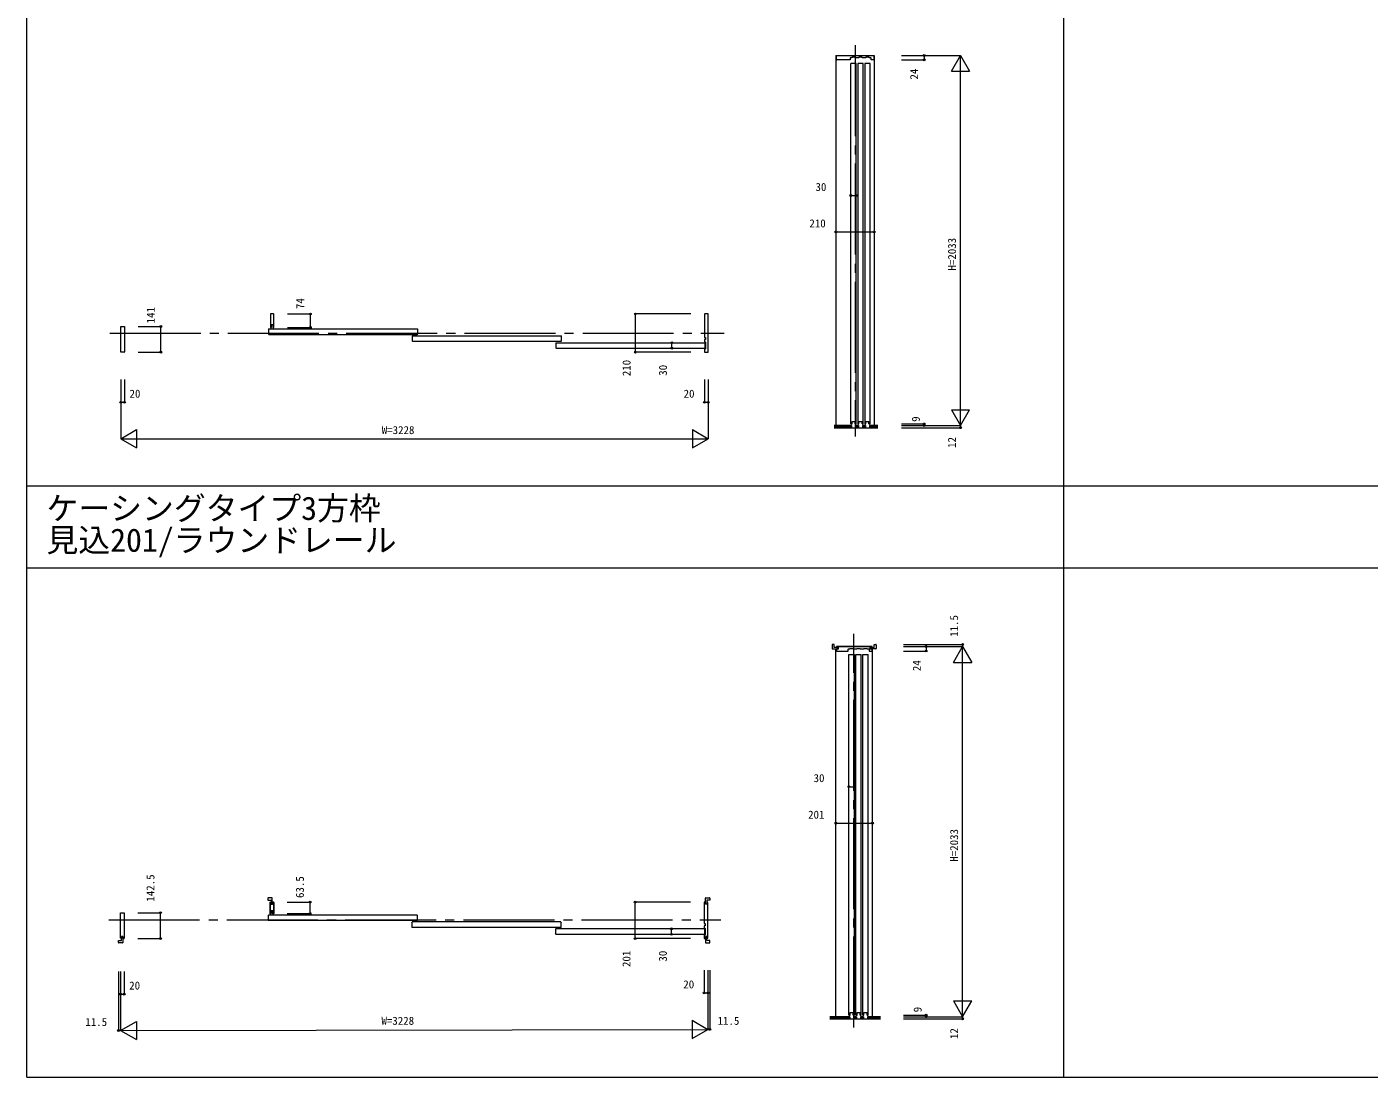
# Model space of a CAD drawing. Units: millimetres, scale not verified. Extents: x -14341 to 14341, y -10000 to 10000.
# Drawn here: x -14341 to -6962, y -10000 to -4230 of the extents above; entities that cross this region are included whole.
import ezdxf
from ezdxf.enums import TextEntityAlignment as Align

# ---------------------------------------------------------------- set-up
doc = ezdxf.new("R2010")
doc.units = ezdxf.units.MM
doc.header["$LTSCALE"] = 50
doc.linetypes.add('USER1', pattern=[13, 10, -1, 1, -1])
doc.layers.add('0-0_0', color=7, linetype='Continuous')
for name, color, linetype, lineweight in [('0-1_YKK_F1', 7, 'Continuous', 18), ('0-3_YKK_N1', 2, 'Continuous', 18), ('0-4_YKK_B1', 4, 'Continuous', 18), ('0-5_YKK_Z1', 7, 'Continuous', 18)]:
    doc.layers.add(name, color=color, linetype=linetype, lineweight=lineweight)
doc.styles.add('ＭＳ ゴシック', font='')
doc.styles.get('ＭＳ ゴシック').set_extended_font_data('MS Gothic')

msp = doc.modelspace()

# ---------------------------------------------------------------- linework, layer by layer
at = {"layer": '0-0_0'}
for points in [[(-12997.66, -9101.59), (-13003.66, -9101.59), (-13003.66, -9040.59), (-12999.36, -9040.59), (-12998.36, -9041.59), (-12998.36, -9050.09), (-12990.66, -9050.09), (-12990.66, -9038.09), (-12985.66, -9038.09)], [(-12983.66, -9040.09), (-12983.66, -9101.59), (-12989.66, -9101.59), (-12989.66, -9085.59), (-12997.66, -9085.59), (-12997.66, -9101.59)]]:
    msp.add_lwpolyline(points, dxfattribs=at)
msp.add_arc((-12985.66, -9040.09), 2, 0, 90, dxfattribs=at)
at = {"layer": '0-1_YKK_F1'}
for p, q in [((-14340.51, -10000), (-14340.51, 10000)), ((-8640.51, -10000), (-8640.51, 9500)), ((-14340.51, -6752.5), (8459.49, -6752.5)), ((-14340.51, -7202.5), (8459.49, -7202.5)), ((-14340.51, -10000), (14340.51, -10000))]:
    msp.add_line(p, q, dxfattribs=at)
at = {"layer": '0-3_YKK_N1'}
for p, q in [((-9532.66, -4387.5), (-9207.66, -4387.5)), ((-9532.66, -4411.5), (-9407.66, -4411.5)), ((-9407.66, -4387.5), (-9407.66, -4411.5)), ((-9257.66, -4474.1), (-9207.66, -4387.5)), ((-9207.66, -6420.5), (-9207.66, -4387.5)), ((-9207.66, -4387.5), (-9157.66, -4474.1)), ((-9257.66, -4474.1), (-9157.66, -4474.1)), ((-9810.66, -5156.88), (-9780.66, -5156.88)), ((-9892.66, -5356.88), (-9682.66, -5356.88)), ((-12906.94, -5807.5), (-12781.94, -5807.5)), ((-12781.94, -5881.5), (-12781.94, -5807.5)), ((-10995.44, -6017.5), (-10995.44, -5807.5)), ((-10690.44, -5807.5), (-10995.44, -5807.5)), ((-13728.44, -5876.5), (-13603.44, -5876.5)), ((-13603.44, -6017.5), (-13603.44, -5876.5)), ((-12906.94, -5881.5), (-12781.94, -5881.5)), ((-10795.44, -5995.5), (-10795.44, -5965.5)), ((-13728.44, -6017.5), (-13603.44, -6017.5)), ((-10690.44, -6017.5), (-10995.44, -6017.5)), ((-13823.44, -6167.5), (-13823.44, -6492.5)), ((-13803.44, -6167.5), (-13803.44, -6292.5)), ((-10595.44, -6167.5), (-10595.44, -6492.5)), ((-13823.44, -6292.5), (-13803.44, -6292.5)), ((-9257.66, -6333.9), (-9157.66, -6333.9)), ((-9257.66, -6333.9), (-9207.66, -6420.5)), ((-9207.66, -6420.5), (-9157.66, -6333.9)), ((-13823.44, -6492.5), (-13736.84, -6442.5)), ((-13823.44, -6492.5), (-10595.44, -6492.5)), ((-13823.44, -6492.5), (-13736.84, -6542.5)), ((-13736.84, -6442.5), (-13736.84, -6542.5)), ((-10682.04, -6442.5), (-10682.04, -6542.5)), ((-10682.04, -6442.5), (-10595.44, -6492.5)), ((-10682.04, -6542.5), (-10595.44, -6492.5)), ((-9532.66, -6420.5), (-9207.66, -6420.5)), ((-9532.66, -6432.5), (-9207.66, -6432.5)), ((-9207.66, -6420.5), (-9207.66, -6432.5)), ((-9521.16, -7623.5), (-9196.16, -7623.5)), ((-9521.16, -7635), (-9196.16, -7635)), ((-9521.16, -7659), (-9396.16, -7659)), ((-9396.16, -7635), (-9396.16, -7659)), ((-9246.16, -7721.6), (-9196.16, -7635)), ((-9196.16, -7635), (-9196.16, -7623.5)), ((-9196.16, -9668), (-9196.16, -7635)), ((-9196.16, -7635), (-9146.16, -7721.6)), ((-9246.16, -7721.6), (-9146.16, -7721.6)), ((-9821.16, -8404.38), (-9791.16, -8404.38)), ((-9892.66, -8604.38), (-9691.66, -8604.38)), ((-12908.66, -9038.09), (-12783.66, -9038.09)), ((-12783.66, -9101.59), (-12783.66, -9038.09)), ((-10997.16, -9239.09), (-10997.16, -9038.09)), ((-10692.16, -9038.09), (-10997.16, -9038.09)), ((-13730.16, -9096.59), (-13605.16, -9096.59)), ((-13605.16, -9239.09), (-13605.16, -9096.59)), ((-12908.66, -9101.59), (-12783.66, -9101.59)), ((-10797.16, -9215.59), (-10797.16, -9185.59)), ((-13730.16, -9239.09), (-13605.16, -9239.09)), ((-10692.16, -9239.09), (-10997.16, -9239.09)), ((-13836.56, -9419.04), (-13836.56, -9744.04)), ((-13825.06, -9419.04), (-13825.06, -9744.04)), ((-13805.06, -9419.04), (-13805.06, -9544.04)), ((-10597.16, -9412.59), (-10597.16, -9737.59)), ((-10585.66, -9412.59), (-10585.66, -9737.59)), ((-13825.06, -9544.04), (-13805.06, -9544.04)), ((-9246.16, -9581.4), (-9146.16, -9581.4)), ((-9246.16, -9581.4), (-9196.16, -9668)), ((-9196.16, -9668), (-9146.16, -9581.4)), ((-9521.16, -9659), (-9396.16, -9659)), ((-9396.16, -9659), (-9396.16, -9668)), ((-13825.06, -9744.04), (-13738.45, -9694.04)), ((-13825.06, -9744.04), (-10597.16, -9737.59)), ((-13738.45, -9694.04), (-13738.45, -9794.04)), ((-10683.77, -9687.59), (-10683.77, -9787.59)), ((-10683.77, -9687.59), (-10597.16, -9737.59)), ((-10683.77, -9787.59), (-10597.16, -9737.59)), ((-10597.16, -9737.59), (-10585.66, -9737.59)), ((-9521.16, -9668), (-9196.16, -9668)), ((-9521.16, -9680), (-9196.16, -9680)), ((-9196.16, -9668), (-9196.16, -9680)), ((-13825.06, -9744.04), (-13836.56, -9744.04)), ((-13825.06, -9744.04), (-13738.45, -9794.04))]:
    msp.add_line(p, q, dxfattribs=at)
for points in [[(-10615.44, -6167.5), (-10615.44, -6292.5), (-10595.44, -6292.5)], [(-9532.66, -6411.5), (-9407.66, -6411.5), (-9407.66, -6420.5)], [(-10617.16, -9412.59), (-10617.16, -9537.59), (-10597.16, -9537.59)]]:
    msp.add_lwpolyline(points, dxfattribs=at)
for centre in [(-9407.66, -4387.5), (-9407.66, -4411.5), (-9810.66, -5156.88), (-9780.66, -5156.88), (-9892.66, -5356.88), (-9682.66, -5356.88), (-12781.94, -5807.5), (-10995.44, -5807.5), (-13603.44, -5876.5), (-12781.94, -5881.5), (-10795.44, -5965.5), (-13603.44, -6017.5), (-10995.44, -6017.5), (-10795.44, -5995.5), (-13823.44, -6292.5), (-13803.44, -6292.5), (-10615.44, -6292.5), (-10595.44, -6292.5), (-9407.66, -6411.5), (-9407.66, -6420.5), (-9207.66, -6432.5), (-9396.16, -7635), (-9396.16, -7659), (-9196.16, -7623.5), (-9821.16, -8404.38), (-9791.16, -8404.38), (-9892.66, -8604.38), (-9691.66, -8604.38), (-12783.66, -9038.09), (-10997.16, -9038.09), (-13605.16, -9096.59), (-12783.66, -9101.59), (-10797.16, -9185.59), (-10797.16, -9215.59), (-13605.16, -9239.09), (-10997.16, -9239.09), (-13825.06, -9544.04), (-13805.06, -9544.04), (-10617.16, -9537.59), (-10597.16, -9537.59), (-9396.16, -9659), (-9396.16, -9668), (-13836.56, -9744.04), (-10585.66, -9737.59), (-9196.16, -9680)]:
    msp.add_circle(centre, 5, dxfattribs=at)
at = {"layer": '0-4_YKK_B1'}
for p, q in [((-9892.66, -4387.5), (-9682.66, -4387.5)), ((-9892.66, -4387.5), (-9892.66, -6420.5)), ((-9682.66, -4387.5), (-9682.66, -6420.5)), ((-9780.66, -4431.5), (-9810.66, -4431.5)), ((-9810.66, -6411.5), (-9810.66, -4431.5)), ((-9780.66, -6411.5), (-9780.66, -4431.5)), ((-9742.66, -4431.5), (-9772.66, -4431.5)), ((-9772.66, -4431.5), (-9772.66, -6411.5)), ((-9742.66, -6411.5), (-9742.66, -4431.5)), ((-9704.66, -4431.5), (-9734.66, -4431.5)), ((-9734.66, -4431.5), (-9734.66, -6411.5)), ((-9704.66, -6411.5), (-9704.66, -4431.5)), ((-13011.94, -5891.5), (-13009.94, -5889.5)), ((-13011.94, -5891.5), (-13011.94, -5917.5)), ((-13009.94, -5889.5), (-12193.94, -5889.5)), ((-13002.14, -5832.3), (-13001.94, -5832.3)), ((-12193.94, -5889.5), (-12191.94, -5891.5)), ((-12191.94, -5917.5), (-12191.94, -5891.5)), ((-13009.94, -5919.5), (-13011.94, -5917.5)), ((-13009.94, -5919.5), (-12193.94, -5919.5)), ((-12221.94, -5929.5), (-12219.94, -5927.5)), ((-12221.94, -5929.5), (-12221.94, -5955.5)), ((-12219.94, -5957.5), (-12221.94, -5955.5)), ((-12219.94, -5927.5), (-11403.94, -5927.5)), ((-12219.94, -5957.5), (-11403.94, -5957.5)), ((-12193.94, -5919.5), (-12191.94, -5917.5)), ((-11431.94, -5967.5), (-11429.94, -5965.5)), ((-11431.94, -5967.5), (-11431.94, -5993.5)), ((-11429.94, -5965.5), (-10613.94, -5965.5)), ((-11403.94, -5927.5), (-11401.94, -5929.5)), ((-11403.94, -5957.5), (-11401.94, -5955.5)), ((-11401.94, -5955.5), (-11401.94, -5929.5)), ((-10614.44, -5960.5), (-10612.44, -5960.5)), ((-10613.94, -5965.5), (-10611.94, -5967.5)), ((-10611.94, -5993.5), (-10611.94, -5967.5)), ((-10610.44, -5962.5), (-10610.44, -5998.5)), ((-11429.94, -5995.5), (-11431.94, -5993.5)), ((-11429.94, -5995.5), (-10613.94, -5995.5)), ((-10615.44, -6001.5), (-10615.44, -6015.5)), ((-10612.44, -6000.5), (-10614.44, -6000.5)), ((-10613.94, -5995.5), (-10611.94, -5993.5)), ((-9810.66, -6411.5), (-9804.16, -6411.5)), ((-9804.16, -6411.5), (-9804.16, -6397.5)), ((-9804.16, -6397.5), (-9787.16, -6397.5)), ((-9787.16, -6411.5), (-9787.16, -6397.5)), ((-9787.16, -6411.5), (-9780.66, -6411.5)), ((-9772.66, -6411.5), (-9766.16, -6411.5)), ((-9766.16, -6411.5), (-9766.16, -6397.5)), ((-9766.16, -6397.5), (-9749.16, -6397.5)), ((-9749.16, -6411.5), (-9749.16, -6397.5)), ((-9749.16, -6411.5), (-9742.66, -6411.5)), ((-9734.66, -6411.5), (-9728.16, -6411.5)), ((-9728.16, -6411.5), (-9728.16, -6397.5)), ((-9728.16, -6397.5), (-9711.16, -6397.5)), ((-9711.16, -6411.5), (-9711.16, -6397.5)), ((-9711.16, -6411.5), (-9704.66, -6411.5)), ((-9913.16, -7625.5), (-9913.16, -7645.5)), ((-9892.66, -9668), (-9892.66, -7647.5)), ((-9889.66, -7635), (-9694.66, -7635)), ((-9691.66, -9668), (-9691.66, -7647.5)), ((-9671.16, -7625.5), (-9671.16, -7645.5)), ((-9821.16, -7679), (-9791.16, -7679)), ((-9821.16, -9659), (-9821.16, -7679)), ((-9791.16, -9659), (-9791.16, -7679)), ((-9783.16, -7679), (-9753.16, -7679)), ((-9783.16, -9659), (-9783.16, -7679)), ((-9753.16, -9659), (-9753.16, -7679)), ((-9745.16, -7679), (-9715.16, -7679)), ((-9745.16, -9659), (-9745.16, -7679)), ((-9715.16, -9659), (-9715.16, -7679)), ((-12993.16, -9014.59), (-13013.16, -9014.59)), ((-10607.66, -9014.59), (-10587.66, -9014.59)), ((-13013.66, -9111.59), (-13011.66, -9109.59)), ((-13013.66, -9111.59), (-13013.66, -9137.59)), ((-13011.66, -9139.59), (-13013.66, -9137.59)), ((-12195.66, -9109.59), (-13011.66, -9109.59)), ((-12195.66, -9139.59), (-13011.66, -9139.59)), ((-12223.66, -9149.59), (-12221.66, -9147.59)), ((-12223.66, -9149.59), (-12223.66, -9175.59)), ((-11405.66, -9147.59), (-12221.66, -9147.59)), ((-12195.66, -9109.59), (-12193.66, -9111.59)), ((-12195.66, -9139.59), (-12193.66, -9137.59)), ((-12193.66, -9137.59), (-12193.66, -9111.59)), ((-11405.66, -9147.59), (-11403.66, -9149.59)), ((-11403.66, -9175.59), (-11403.66, -9149.59)), ((-12221.66, -9177.59), (-12223.66, -9175.59)), ((-11405.66, -9177.59), (-12221.66, -9177.59)), ((-11433.66, -9187.59), (-11431.66, -9185.59)), ((-11433.66, -9187.59), (-11433.66, -9213.59)), ((-11431.66, -9215.59), (-11433.66, -9213.59)), ((-10615.67, -9185.59), (-11431.66, -9185.59)), ((-10615.67, -9215.59), (-11431.66, -9215.59)), ((-11405.66, -9177.59), (-11403.66, -9175.59)), ((-10617.16, -9169.09), (-10617.16, -9179.59)), ((-10617.16, -9221.59), (-10617.16, -9237.09)), ((-10616.16, -9180.59), (-10614.16, -9180.59)), ((-10614.16, -9220.59), (-10616.16, -9220.59)), ((-10615.67, -9185.59), (-10613.67, -9187.59)), ((-10615.67, -9215.59), (-10613.67, -9213.59)), ((-10613.67, -9213.59), (-10613.67, -9187.59)), ((-10612.16, -9182.59), (-10612.16, -9218.59)), ((-13814.66, -9262.59), (-13834.66, -9262.59)), ((-10607.66, -9262.59), (-10587.66, -9262.59)), ((-9821.16, -9659), (-9814.66, -9659)), ((-9814.66, -9659), (-9814.66, -9645)), ((-9814.66, -9645), (-9797.66, -9645)), ((-9797.66, -9659), (-9797.66, -9645)), ((-9797.66, -9659), (-9791.16, -9659)), ((-9783.16, -9659), (-9776.66, -9659)), ((-9776.66, -9659), (-9776.66, -9645)), ((-9776.66, -9645), (-9759.66, -9645)), ((-9759.66, -9659), (-9759.66, -9645)), ((-9759.66, -9659), (-9753.16, -9659)), ((-9745.16, -9659), (-9738.66, -9659)), ((-9738.66, -9659), (-9738.66, -9645)), ((-9738.66, -9645), (-9721.66, -9645)), ((-9721.66, -9659), (-9721.66, -9645)), ((-9721.66, -9659), (-9715.16, -9659))]:
    msp.add_line(p, q, dxfattribs=at)
for points in [[(-9890.16, -4409.5), (-9890.16, -4387.5), (-9685.16, -4387.5), (-9685.16, -4409.5)], [(-9815.36, -4402.3), (-9815.36, -4411), (-9815.86, -4411.5), (-9888.16, -4411.5)], [(-9729.16, -4400.3), (-9748.16, -4400.3), (-9748.16, -4397.5), (-9767.16, -4397.5), (-9767.16, -4400.3), (-9786.16, -4400.3), (-9786.16, -4397.5), (-9805.16, -4397.5), (-9805.16, -4400.3), (-9813.36, -4400.3)], [(-9701.96, -4400.3), (-9710.16, -4400.3), (-9710.16, -4397.5), (-9729.16, -4397.5), (-9729.16, -4400.3)], [(-9687.16, -4411.5), (-9699.46, -4411.5), (-9699.96, -4411), (-9699.96, -4402.3)], [(-12983.94, -5807.5), (-13001.94, -5807.5), (-13001.94, -5881.5), (-12995.94, -5881.5), (-12995.94, -5865.5)], [(-12995.94, -5865.5), (-12987.94, -5865.5), (-12987.94, -5881.5), (-12981.94, -5881.5), (-12981.94, -5809.5)], [(-10615.44, -5809.5), (-10615.44, -5936), (-10614.94, -5936.5), (-10610.44, -5936.5), (-10610.44, -5937.5), (-10610.44, -5947.5), (-10610.44, -5948.5), (-10614.94, -5948.5)], [(-10613.44, -6017.5), (-10595.44, -6017.5), (-10595.44, -5992.5), (-10595.44, -5832.5), (-10595.44, -5807.5), (-10613.44, -5807.5)], [(-13805.44, -6017.5), (-13823.44, -6017.5), (-13823.44, -5962.5), (-13823.44, -5876.5), (-13810.44, -5876.5)], [(-13810.44, -5876.5), (-13803.44, -5876.5), (-13803.44, -6015.5)], [(-10614.94, -5948.5), (-10615.44, -5949), (-10615.44, -5959.5)], [(-9902.16, -7640.5), (-9902.16, -7623.5), (-9911.16, -7623.5)], [(-9911.16, -7647.5), (-9881.16, -7647.5), (-9881.16, -7640.5), (-9902.16, -7640.5)], [(-9694.16, -7657), (-9694.16, -7648), (-9701.16, -7648), (-9703.66, -7648), (-9703.66, -7640.3), (-9695.16, -7640.3), (-9694.16, -7639.3), (-9694.16, -7635), (-9890.16, -7635), (-9890.16, -7639.3), (-9889.16, -7640.3), (-9880.66, -7640.3), (-9880.66, -7648), (-9883.16, -7648), (-9890.16, -7648), (-9890.16, -7657)], [(-9888.16, -7659), (-9826.36, -7659), (-9825.86, -7658.5), (-9825.86, -7649.8)], [(-9823.86, -7647.8), (-9815.66, -7647.8), (-9815.66, -7645), (-9796.66, -7645), (-9796.66, -7647.8), (-9777.66, -7647.8), (-9777.66, -7645), (-9758.66, -7645), (-9758.66, -7647.8), (-9739.66, -7647.8), (-9739.66, -7645), (-9720.66, -7645), (-9720.66, -7647.8), (-9712.46, -7647.8)], [(-9710.46, -7649.8), (-9710.46, -7658.5), (-9709.96, -7659), (-9696.16, -7659)], [(-9673.16, -7647.5), (-9703.16, -7647.5), (-9703.16, -7640.5), (-9682.16, -7640.5)], [(-9682.16, -7640.5), (-9682.16, -7623.5), (-9673.16, -7623.5)], [(-13015.16, -9016.59), (-13015.16, -9028.59), (-12998.16, -9028.59), (-12998.16, -9049.59)], [(-12998.16, -9049.59), (-12991.16, -9049.59), (-12991.16, -9016.59)], [(-10617.16, -9040.09), (-10617.16, -9156.09), (-10616.66, -9156.59), (-10612.16, -9156.59), (-10612.16, -9157.59), (-10612.16, -9167.59), (-10612.16, -9168.59), (-10616.66, -9168.59), (-10617.16, -9169.09)], [(-10615.16, -9239.09), (-10610.16, -9239.09), (-10610.16, -9232.09), (-10610.16, -9227.09), (-10602.46, -9227.09), (-10602.46, -9235.59), (-10601.46, -9236.59), (-10597.16, -9236.59), (-10597.16, -9040.59), (-10601.46, -9040.59), (-10602.46, -9041.59), (-10602.46, -9050.09), (-10610.16, -9050.09), (-10610.16, -9045.09), (-10610.16, -9038.09), (-10615.16, -9038.09)], [(-10602.66, -9049.59), (-10609.66, -9049.59), (-10609.66, -9016.59)], [(-10585.66, -9016.59), (-10585.66, -9028.59), (-10602.66, -9028.59), (-10602.66, -9049.59)], [(-13807.16, -9239.09), (-13812.16, -9239.09), (-13812.16, -9232.09), (-13812.16, -9227.09), (-13819.86, -9227.09), (-13819.86, -9235.59), (-13820.86, -9236.59), (-13825.16, -9236.59), (-13825.16, -9096.59), (-13812.16, -9096.59), (-13805.16, -9096.59), (-13805.16, -9237.09)], [(-13836.66, -9260.59), (-13836.66, -9248.59), (-13819.66, -9248.59), (-13819.66, -9227.59)], [(-13819.66, -9227.59), (-13812.66, -9227.59), (-13812.66, -9260.59)], [(-10602.66, -9227.59), (-10609.66, -9227.59), (-10609.66, -9260.59)], [(-10585.66, -9260.59), (-10585.66, -9248.59), (-10602.66, -9248.59), (-10602.66, -9227.59)]]:
    msp.add_lwpolyline(points, dxfattribs=at)
for centre, radius, start, end in [((-9888.16, -4409.5), 2, 180, 270), ((-9813.36, -4402.3), 2, 90, 180), ((-9701.96, -4402.3), 2, 0, 90), ((-9687.16, -4409.5), 2, 270, 0), ((-12983.94, -5809.5), 2, 0, 90), ((-10613.44, -5809.5), 2, 90, 180), ((-10614.44, -5959.5), 1, 180, 270), ((-10612.44, -5962.5), 2, 0, 90), ((-13805.44, -6015.5), 2, 270, 0), ((-10614.44, -6001.5), 1, 90, 180), ((-10613.44, -6015.5), 2, 180, 270), ((-10612.44, -5998.5), 2, 270, 0), ((-9911.16, -7625.5), 2, 90, 180), ((-9911.16, -7645.5), 2, 180, 270), ((-9888.16, -7657), 2, 180, 270), ((-9823.86, -7649.8), 2, 90, 180), ((-9712.46, -7649.8), 2, 0, 90), ((-9696.16, -7657), 2, 270, 0), ((-9673.16, -7625.5), 2, 360, 90), ((-9673.16, -7645.5), 2, 270, 360), ((-13013.16, -9016.59), 2, 90, 180), ((-12993.16, -9016.59), 2, 0, 90), ((-10615.16, -9040.09), 2, 90, 180), ((-10607.66, -9016.59), 2, 90, 180), ((-10587.66, -9016.59), 2, 0, 90), ((-10616.16, -9179.59), 1, 180, 270), ((-10616.16, -9221.59), 1, 90, 180), ((-10614.16, -9182.59), 2, 0, 90), ((-10614.16, -9218.59), 2, 270, 0), ((-13834.66, -9260.59), 2, 180, 270), ((-13814.66, -9260.59), 2, 270, 0), ((-13807.16, -9237.09), 2, 270, 0), ((-10615.16, -9237.09), 2, 180, 270), ((-10607.66, -9260.59), 2, 180, 270), ((-10587.66, -9260.59), 2, 270, 0)]:
    msp.add_arc(centre, radius, start, end, dxfattribs=at)
at = {"layer": '0-5_YKK_Z1', "linetype": 'USER1'}
for p, q in [((-9787.66, -4331.51), (-9787.66, -6480.54)), ((-13884.93, -5912.5), (-10507.54, -5912.5)), ((-9794.66, -9728.07), (-9794.66, -7564.57)), ((-13890.61, -9136.09), (-10525.52, -9136.09))]:
    msp.add_line(p, q, dxfattribs=at)
at = {"layer": '0-5_YKK_Z1'}
for p, q in [((-9806.66, -6420.5), (-9902.66, -6420.5)), ((-9806.66, -6423.5), (-9902.66, -6423.5)), ((-9806.66, -6426.5), (-9902.66, -6426.5)), ((-9806.66, -6429.5), (-9902.66, -6429.5)), ((-9902.66, -6432.5), (-9662.66, -6432.5)), ((-9806.66, -6420.5), (-9806.66, -6432.5)), ((-9768.66, -6420.5), (-9784.66, -6420.5)), ((-9784.66, -6420.5), (-9784.66, -6432.5)), ((-9768.66, -6423.5), (-9784.66, -6423.5)), ((-9768.66, -6426.5), (-9784.66, -6426.5)), ((-9768.66, -6429.5), (-9784.66, -6429.5)), ((-9768.66, -6420.5), (-9768.66, -6432.5)), ((-9730.66, -6420.5), (-9746.66, -6420.5)), ((-9746.66, -6420.5), (-9746.66, -6432.5)), ((-9730.66, -6423.5), (-9746.66, -6423.5)), ((-9730.66, -6426.5), (-9746.66, -6426.5)), ((-9730.66, -6429.5), (-9746.66, -6429.5)), ((-9730.66, -6420.5), (-9730.66, -6432.5)), ((-9662.66, -6420.5), (-9708.66, -6420.5)), ((-9708.66, -6420.5), (-9708.66, -6432.5)), ((-9662.66, -6423.5), (-9708.66, -6423.5)), ((-9662.66, -6426.5), (-9708.66, -6426.5)), ((-9662.66, -6429.5), (-9708.66, -6429.5)), ((-9817.16, -9668), (-9926.16, -9668)), ((-9817.16, -9671), (-9926.16, -9671)), ((-9817.16, -9674), (-9926.16, -9674)), ((-9817.16, -9677), (-9926.16, -9677)), ((-9926.16, -9680), (-9648.16, -9680)), ((-9817.16, -9668), (-9817.16, -9680)), ((-9779.16, -9668), (-9795.16, -9668)), ((-9795.16, -9668), (-9795.16, -9680)), ((-9779.16, -9671), (-9795.16, -9671)), ((-9779.16, -9674), (-9795.16, -9674)), ((-9779.16, -9677), (-9795.16, -9677)), ((-9779.16, -9668), (-9779.16, -9680)), ((-9741.16, -9668), (-9757.16, -9668)), ((-9757.16, -9668), (-9757.16, -9680)), ((-9741.16, -9671), (-9757.16, -9671)), ((-9741.16, -9674), (-9757.16, -9674)), ((-9741.16, -9677), (-9757.16, -9677)), ((-9741.16, -9668), (-9741.16, -9680)), ((-9648.16, -9668), (-9719.16, -9668)), ((-9719.16, -9668), (-9719.16, -9680)), ((-9648.16, -9671), (-9719.16, -9671)), ((-9648.16, -9674), (-9719.16, -9674)), ((-9648.16, -9677), (-9719.16, -9677))]:
    msp.add_line(p, q, dxfattribs=at)

# ---------------------------------------------------------------- texts
at = {"layer": '0-0_0', "style": 'ＭＳ ゴシック'}
for s, p in [('ケーシングタイプ3方枠', (-14232.51, -6977.5)), ('見込201/ラウンドレール', (-14232.51, -7152.5))]:
    msp.add_text(s, height=128.3, dxfattribs=at).set_placement(p, align=Align.BOTTOM_LEFT)
at = {"layer": '0-3_YKK_N1', "color": 7, "style": 'ＭＳ ゴシック'}
for s, p in [('24', (-9427.89, -4519.66)), ('H=2033', (-9219.66, -5569)), ('74', (-12802.7, -5780.44)), ('141', (-13624.2, -5859.44)), ('210', (-11008.63, -6149.45)), ('30', (-10808.61, -6146.81)), ('9', (-9418.42, -6399.99)), ('12', (-9219.66, -6543.16)), ('11.5', (-9208.16, -7581.16)), ('24', (-9413.04, -7769.53)), ('H=2033', (-9208.16, -8816.5)), ('142.5', (-13625.92, -9035.85)), ('63.5', (-12804.42, -9015.85)), ('201', (-11009.16, -9395.06)), ('30', (-10809.16, -9365.27)), ('9', (-9408.74, -9643.91)), ('12', (-9208.16, -9790.66))]:
    msp.add_text(s, height=43.99, rotation=90, dxfattribs=at).set_placement(p, align=Align.BOTTOM_LEFT)
for s, p in [('30', (-10005.1, -5144.88)), ('210', (-10038.84, -5344.88)), ('20', (-13776.11, -6280.5)), ('20', (-10730.03, -6280.5)), ('W=3228', (-12389.44, -6480.5)), ('30', (-10015.6, -8392.38)), ('201', (-10045.76, -8593.3)), ('20', (-13777.73, -9532.04)), ('20', (-10731.76, -9525.59)), ('11.5', (-14018.9, -9732.04)), ('W=3228', (-12391.11, -9725.59)), ('11.5', (-10543.32, -9725.59))]:
    msp.add_text(s, height=43.99, dxfattribs=at).set_placement(p, align=Align.BOTTOM_LEFT)

doc.saveas('drawing.dxf')
